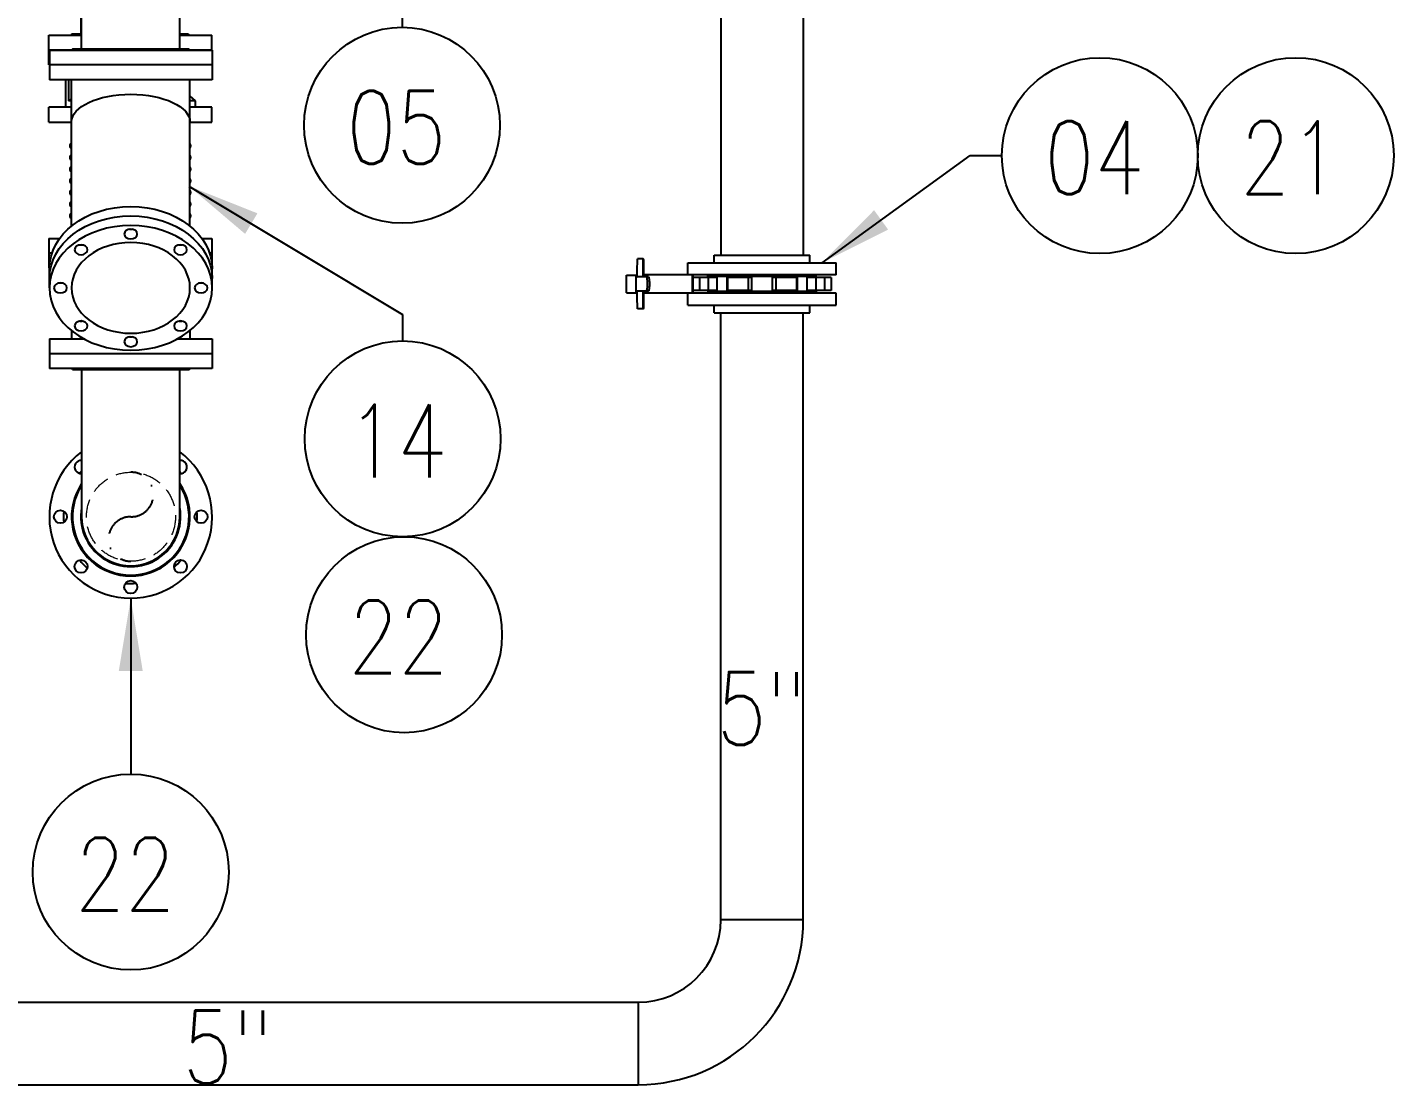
# Model space of a CAD drawing. Header units: millimetres. Extents: x -312439 to 477422, y -331570 to 212570.
# Drawn here: x 365239 to 367580, y 129386 to 131198 of the extents above; entities that cross this region are included whole.
import ezdxf

# ---------------------------------------------------------------- set-up
doc = ezdxf.new("R2010")
doc.units = ezdxf.units.MM
doc.linetypes.add('DASHDOT', pattern=[25.4, 12.7, -6.35, 0, -6.35])
doc.linetypes.add('HIDDEN', pattern=[9.525, 6.35, -3.175])
doc.layers.add('ARCONDTEXTO', color=4, linetype='Continuous')
doc.layers.add('TEXTO FORMATO', color=4, linetype='Continuous')
doc.styles.add('ROMAND', font='ROMAND.SHX')
doc.styles.add('ROMANS', font='romans.shx', dxfattribs={"height": 187.5})
doc.dimstyles.new('1-50 (MILIMETRO)', dxfattribs={"dimscale": 0, "dimtxt": 125, "dimasz": 125, "dimexe": 100, "dimexo": 100, "dimgap": 50, "dimtad": 0, "dimdec": 0, "dimzin": 0, "dimdsep": 46, "dimtxsty": 'ROMAND', "dimcen": -390, "dimclrd": 1, "dimclre": 1, "dimclrt": 3, "dimadec": 0, "dimazin": 0, "dimtfac": 1, "dimtdec": 0, "dimtix": 1, "dimtmove": 2, "dimatfit": 2, "dimfxl": 1, "dimtvp": 1, "dimtolj": 1, "dimtzin": 0, "dimarcsym": 0})

msp = doc.modelspace()

# ---------------------------------------------------------------- linework, layer by layer
at = {"color": 5, "linetype": 'Continuous', "extrusion": (0, 1, 0)}
for p, q in [((366427.076, 131585.669), (366427.076, 130806.944)), ((366568.376, 131585.669), (366568.376, 130806.944)), ((365331.879, 131160.267), (365331.879, 131406.267)), ((365500.179, 131160.267), (365500.179, 131406.267)), ((365331.029, 131185.917), (365331.029, 131281.917)), ((366427.076, 129668.117), (366427.076, 130708.544)), ((366568.376, 129668.117), (366568.376, 130708.544)), ((365331.879, 130611.267), (365331.879, 130358.817)), ((365500.179, 130358.817), (365500.179, 130611.267)), ((366568.376, 129668.117), (366427.076, 129668.117)), ((358646.335, 129526.817), (366285.776, 129526.817)), ((366285.776, 129526.817), (366285.776, 129385.517)), ((358646.335, 129385.517), (366285.776, 129385.517))]:
    msp.add_line(p, q, dxfattribs=at)
at = {"color": 4, "linetype": 'Continuous', "extrusion": (0, 1, 0)}
for p, q in [((365275.679, 131184.317), (365331.879, 131184.317)), ((365275.679, 131133.517), (365275.679, 131184.317)), ((365315.279, 131185.917), (365313.679, 131184.317)), ((365331.879, 131185.917), (365315.279, 131185.917)), ((365515.079, 131185.917), (365500.179, 131185.917)), ((365500.179, 131184.317), (365554.679, 131184.317)), ((365515.079, 131185.917), (365516.679, 131184.317)), ((365554.679, 131158.667), (365554.679, 131184.317)), ((365275.679, 131158.917), (365314.779, 131158.917)), ((365276.529, 131158.667), (365555.529, 131158.667)), ((365276.529, 131158.667), (365276.529, 131107.867)), ((365316.129, 131160.267), (365314.529, 131158.667)), ((365515.929, 131160.267), (365316.129, 131160.267)), ((365515.929, 131160.267), (365517.529, 131158.667)), ((365517.279, 131158.917), (365554.679, 131158.917)), ((365555.529, 131158.667), (365555.529, 131107.867)), ((365276.529, 131133.517), (365275.679, 131133.517)), ((365555.529, 131133.267), (365276.529, 131133.267)), ((365555.529, 131107.867), (365276.529, 131107.867)), ((365304.179, 131107.867), (365304.179, 131060.517)), ((365309.46, 131107.867), (365309.46, 131071.33)), ((365314.529, 130857.019), (365314.529, 131107.867)), ((365517.529, 130857.019), (365517.529, 131107.867)), ((365314.529, 131071.33), (365309.46, 131071.33)), ((365517.529, 131079.319), (365526.179, 131071.33)), ((365526.179, 131071.33), (365517.529, 131071.33)), ((365526.179, 131071.33), (365526.179, 131060.517)), ((365314.529, 131060.517), (365275.679, 131060.517)), ((365275.679, 131035.117), (365275.679, 131060.517)), ((365554.679, 131060.517), (365517.529, 131060.517)), ((365554.679, 131035.117), (365554.679, 131060.517)), ((365275.679, 131035.117), (365314.529, 131035.117)), ((365314.529, 131034.267), (365313.679, 131035.117)), ((365517.529, 131035.117), (365554.679, 131035.117)), ((365275.679, 130835.917), (365294.309, 130835.917)), ((365275.679, 130835.917), (365275.679, 130785.117)), ((365537.75, 130835.917), (365554.679, 130835.917)), ((365554.679, 130835.917), (365554.679, 130795.489)), ((365280.99, 130810.517), (365275.679, 130810.517)), ((365554.679, 130810.517), (365551.069, 130810.517)), ((366294.318, 130800.613), (366284.318, 130800.613)), ((366370.726, 130794.244), (366624.726, 130794.244)), ((366370.726, 130773.647), (366370.726, 130794.244)), ((366415.726, 130806.944), (366579.726, 130806.944)), ((366415.726, 130794.244), (366415.726, 130806.944)), ((366579.726, 130794.244), (366579.726, 130806.944)), ((366624.726, 130773.644), (366624.726, 130794.244)), ((365276.542, 130785.117), (365275.679, 130785.117)), ((365276.529, 130751.057), (365276.529, 130783.71)), ((365555.529, 130751.057), (365555.529, 130783.71)), ((366265.425, 130772.748), (366281.295, 130772.748)), ((366265.425, 130742.74), (366265.425, 130772.748)), ((366281.295, 130772.748), (366281.295, 130742.74)), ((366281.295, 130770.027), (366283.96, 130770.027)), ((366303.215, 130769.747), (366281.295, 130769.747)), ((366370.726, 130773.647), (366294.318, 130773.647)), ((366624.726, 130773.644), (366370.726, 130773.644)), ((366420.888, 130768.844), (366378.947, 130768.844)), ((366378.947, 130768.844), (366378.947, 130746.644)), ((366390.676, 130768.844), (366390.676, 130746.644)), ((366590.726, 130772.044), (366404.726, 130772.044)), ((366404.726, 130768.844), (366404.726, 130772.044)), ((366590.726, 130770.444), (366404.726, 130770.444)), ((366405.218, 130768.844), (366405.218, 130746.644)), ((366420.888, 130746.644), (366420.888, 130768.844)), ((366480.441, 130768.844), (366437.396, 130768.844)), ((366437.396, 130768.844), (366437.396, 130746.644)), ((366438.842, 130768.844), (366438.842, 130746.644)), ((366473.95, 130768.844), (366473.95, 130746.644)), ((366480.441, 130746.644), (366480.441, 130768.844)), ((366515.011, 130768.844), (366515.011, 130746.644)), ((366558.056, 130768.844), (366515.011, 130768.844)), ((366521.502, 130768.844), (366521.502, 130746.644)), ((366556.609, 130768.844), (366556.609, 130746.644)), ((366558.056, 130768.844), (366558.056, 130746.644)), ((366574.563, 130768.844), (366574.563, 130746.644)), ((366616.505, 130768.844), (366574.563, 130768.844)), ((366590.234, 130768.844), (366590.234, 130746.644)), ((366590.726, 130768.844), (366590.726, 130772.044)), ((366604.776, 130768.844), (366604.776, 130746.644)), ((366616.505, 130768.844), (366616.505, 130746.644)), ((366265.425, 130742.74), (366281.295, 130742.74)), ((366281.295, 130745.741), (366303.215, 130745.741)), ((366281.295, 130745.461), (366283.96, 130745.461)), ((366420.888, 130746.644), (366378.947, 130746.644)), ((366404.726, 130746.644), (366404.726, 130743.444)), ((366590.726, 130745.044), (366404.726, 130745.044)), ((366590.726, 130743.444), (366404.726, 130743.444)), ((366480.441, 130746.644), (366437.396, 130746.644)), ((366558.056, 130746.644), (366515.011, 130746.644)), ((366616.505, 130746.644), (366574.563, 130746.644)), ((366590.726, 130746.644), (366590.726, 130743.444)), ((366370.726, 130741.841), (366294.318, 130741.841)), ((366624.726, 130741.844), (366370.726, 130741.844)), ((366370.726, 130721.244), (366370.726, 130741.841)), ((366370.726, 130721.244), (366624.726, 130721.244)), ((366415.726, 130708.544), (366415.726, 130721.244)), ((366579.726, 130708.544), (366579.726, 130721.244)), ((366624.726, 130721.244), (366624.726, 130741.844)), ((366294.318, 130714.875), (366284.318, 130714.875)), ((366415.726, 130708.544), (366579.726, 130708.544)), ((365314.529, 130677.748), (365314.529, 130663.667)), ((365517.529, 130677.748), (365517.529, 130663.667)), ((365276.529, 130663.667), (365335.742, 130663.667)), ((365276.529, 130663.667), (365276.529, 130612.867)), ((365496.317, 130663.667), (365555.529, 130663.667)), ((365555.529, 130663.667), (365555.529, 130612.867)), ((365555.529, 130638.267), (365276.529, 130638.267)), ((365555.529, 130612.867), (365276.529, 130612.867)), ((365316.129, 130611.267), (365314.529, 130612.867)), ((365316.129, 130611.267), (365515.929, 130611.267)), ((365515.929, 130611.267), (365517.529, 130612.867))]:
    msp.add_line(p, q, dxfattribs=at)
at = {"color": 1, "linetype": 'HIDDEN', "lineweight": 0, "ltscale": 5}
msp.add_circle((365416.431, 130358.814), 76.238, dxfattribs=at)
at = {"color": 4, "linetype": 'Continuous'}
for centre in [(365295.529, 130358.817), (365536.529, 130358.817), (365330.823, 130273.61), (365501.236, 130273.61), (365416.029, 130238.317)]:
    msp.add_circle(centre, 11.1, dxfattribs=at)
for centre, radius, start, end in [((365316.673, 130994.42), 5.119, 114.750133, 245.249867), ((365316.673, 130974.539), 5, 115.382089, 244.617911), ((365513.686, 130994.42), 5.119, 318.654281, 41.345719), ((365513.686, 130974.539), 5, 320.233059, 39.766941), ((365316.673, 130954.539), 5, 115.382089, 244.617911), ((365513.686, 130954.539), 5, 320.233059, 39.766941), ((365316.673, 130934.539), 5, 115.382089, 244.617911), ((365513.686, 130934.539), 5, 320.233059, 39.766941), ((365316.673, 130914.539), 5, 115.382089, 244.617911), ((365513.686, 130914.539), 5, 320.233059, 39.766941), ((365316.673, 130894.539), 5, 115.382089, 244.617911), ((365513.686, 130894.539), 5, 320.233059, 39.766941), ((365316.673, 130874.539), 5, 115.382089, 244.617911), ((365513.686, 130874.539), 5, 320.233059, 39.766941), ((365416.029, 130358.817), 139.5, 127.10128, 52.89872), ((365330.823, 130444.023), 11.1, 84.538999, 275.460976), ((365501.236, 130444.023), 11.1, 264.538999, 95.460996), ((365416.029, 130358.817), 101.5, 146.002712, 33.997288), ((365415.179, 130358.817), 114.5, 136.678129, 139.456311), ((365415.179, 130358.817), 114.5, 40.373044, 42.067323), ((365416.029, 130358.817), 99.9, 147.388298, 32.611702), ((365415.179, 130358.817), 114.5, 175.185219, 184.814781), ((365415.179, 130358.817), 114.5, 355.753549, 4.246451), ((365415.179, 130358.817), 114.5, 220.543689, 230.030741), ((365415.179, 130358.817), 114.5, 310.941773, 319.626956), ((365415.179, 130358.817), 114.5, 265.84873, 274.959579)]:
    msp.add_arc(centre, radius, start, end, dxfattribs=at)
at = {"color": 6, "linetype": 'DASHDOT', "ltscale": 4}
for centre, start, end in [((365416.832, 130396.933), 269.397068, 90.602932), ((365416.029, 130320.696), 89.397068, 270.602932)]:
    msp.add_arc(centre, 38.121, start, end, dxfattribs=at)
at = {"color": 5, "linetype": 'Continuous'}
for centre, radius, start, end in [((365416.029, 130358.817), 85.5, 169.804828, 10.195172), ((365416.029, 130358.817), 84.15, 180, 0), ((366285.776, 129668.117), 141.3, 270, 0), ((366285.776, 129668.117), 282.6, 270, 0)]:
    msp.add_arc(centre, radius, start, end, dxfattribs=at)
at = {"color": 4, "linetype": 'Continuous', "extrusion": (9.86076e-32, -3.78136e-48, -1)}
for major_axis, start_param, end_param in [((-101.5, 0), 0, 3.14159265), ((101.5, 0), 3.13484472, 3.14159265), ((101.5, 0), 0, 0.00674793)]:
    msp.add_ellipse((365416.029, 131035.462), major_axis=major_axis, ratio=0.46630766, start_param=start_param, end_param=end_param, dxfattribs=at)
at = {"color": 4, "linetype": 'Continuous', "extrusion": (-5.74567e-63, 2.18953e-47, -1)}
for centre in [(365416.029, 130783.71), (365416.029, 130767.383)]:
    msp.add_ellipse(centre, major_axis=(-139.5, 0), ratio=0.76604444, start_param=0, end_param=3.14159265, dxfattribs=at)
msp.add_ellipse((365416.029, 130751.057), major_axis=(-139.5, 0), ratio=0.76604444, dxfattribs=at)
at = {"color": 4, "linetype": 'Continuous', "extrusion": (0, 0, -1)}
for centre in [(365416.029, 130843.365), (365330.823, 130816.329), (365501.236, 130816.329), (365295.529, 130751.057), (365536.529, 130751.057), (365330.823, 130685.785), (365501.236, 130685.785), (365416.029, 130658.748)]:
    msp.add_ellipse(centre, major_axis=(-11.1, 0), ratio=0.76604444, dxfattribs=at)
for centre, major_axis, ratio, start_param, end_param in [((365416.029, 130859.692), (-11.1, 0), 0.76604444, 4.42877682, 4.99600114), ((365330.823, 130832.655), (-11.1, 0), 0.76604444, 4.42877682, 4.99600114), ((365501.236, 130832.655), (-11.1, 0), 0.76604444, 4.42877682, 4.99600114), ((366284.318, 130757.744), (0, -42.869), 0.00871634, 1.85459044, 3.14159265), ((366294.318, 130757.744), (0, 42.869), 0.00871634, 4.99618309, 7.47393428), ((365295.529, 130767.383), (-11.1, 0), 0.76604444, 4.42877682, 4.99600114), ((365536.529, 130767.383), (-11.1, 0), 0.76604444, 4.42877682, 4.99600114), ((366284.318, 130757.744), (0, -42.869), 0.00871634, 0, 1.28700222), ((366294.318, 130757.744), (0, 42.869), 0.00871634, 1.95084369, 4.42859487), ((365330.823, 130702.112), (-11.1, 0), 0.76604444, 4.42877682, 4.99600114), ((365501.236, 130702.112), (-11.1, 0), 0.76604444, 4.42877682, 4.99600114), ((365416.029, 130675.075), (-11.1, 0), 0.76604444, 4.42877682, 4.99600114)]:
    msp.add_ellipse(centre, major_axis=major_axis, ratio=ratio, start_param=start_param, end_param=end_param, dxfattribs=at)
at = {"color": 4, "linetype": 'Continuous', "extrusion": (9.86076e-32, -3.78136e-48, -1)}
msp.add_ellipse((365416.029, 130751.057), major_axis=(101.5, 0), ratio=0.76604444, dxfattribs=at)
at = {"color": 4, "linetype": 'Continuous', "extrusion": (-4.0221e-63, -2.18953e-47, -1)}
for centre, major_axis, start_param, end_param in [((366294.318, 130757.744), (0, -15.903), 2.42612919, 3.14159265), ((366378.948, 130757.744), (0, 15.903), 3.16029867, 6.26447929), ((366378.948, 130757.744), (0, 15.903), 0.01870601, 0.79820803), ((366294.318, 130757.744), (0, -15.903), 0, 0.71546346), ((366378.948, 130757.744), (0, 15.903), 2.34338462, 3.12288664)]:
    msp.add_ellipse(centre, major_axis=major_axis, ratio=0.00871634, start_param=start_param, end_param=end_param, dxfattribs=at)
at = {"color": 4, "linetype": 'Continuous', "extrusion": (-2.88787e-49, -1.57208e-33, -1)}
for centre, major_axis, start_param, end_param in [((366299.476, 130757.744), (0, 12.003), 0, 3.14159265), ((366303.215, 130757.744), (0, -12.003), 3.14159265, 6.28318531)]:
    msp.add_ellipse(centre, major_axis=major_axis, ratio=0.13557255, start_param=start_param, end_param=end_param, dxfattribs=at)
at = {"color": 4, "linetype": 'Continuous'}
msp.add_rational_spline([(365314.529, 131074.502), (365312.034, 131073.006), (365309.46, 131071.33)], [1.0024877697, 1.0016905007, 1], degree=2, dxfattribs=at)
at = {"layer": 'TEXTO FORMATO', "color": 1}
for centre in [(365880.899, 131029.74), (367076.646, 130977.736), (367412.317, 130977.736), (365881.9, 130492.222), (365884.33, 130156.57), (365416.029, 129749.892)]:
    msp.add_circle(centre, 167.835, dxfattribs=at)

# ---------------------------------------------------------------- texts
at = {"layer": 'ARCONDTEXTO', "color": 3, "linetype": 'Continuous', "lineweight": -3, "style": 'ROMANS', "width": 0.8}
for s, p in [('05', (365785.581, 130963.674)), ('04', (366981.328, 130911.67)), ('21', (367316.998, 130911.67)), ('14', (365786.582, 130426.157)), ('22', (365789.012, 130090.504)), ('22', (365320.711, 129683.826))]:
    msp.add_text(s, height=125, dxfattribs=at).set_placement(p)
at = {"layer": 'ARCONDTEXTO', "linetype": 'Continuous', "lineweight": -3, "style": 'ROMANS', "width": 0.8}
for p in [(366419.864, 129967.734), (365505.187, 129387.505)]:
    msp.add_text('5"', height=125, dxfattribs=at).set_placement(p)

# ---------------------------------------------------------------- leaders
at = {"layer": 'TEXTO FORMATO'}
for points in [[(365639.393, 131343.917), (365880.899, 131238.176), (365880.899, 131197.575)], [(366600.601, 130794.244), (366854.242, 130977.736), (366908.811, 130977.736)], [(365515.386, 130925.539), (365881.9, 130705.391), (365881.9, 130660.058)], [(365416.029, 130219.317), (365416.029, 129940.393), (365416.029, 129917.727)]]:
    msp.add_leader(points, dimstyle='1-50 (MILIMETRO)', override={"dimscale": 1}, dxfattribs=at)

doc.saveas('drawing.dxf')
